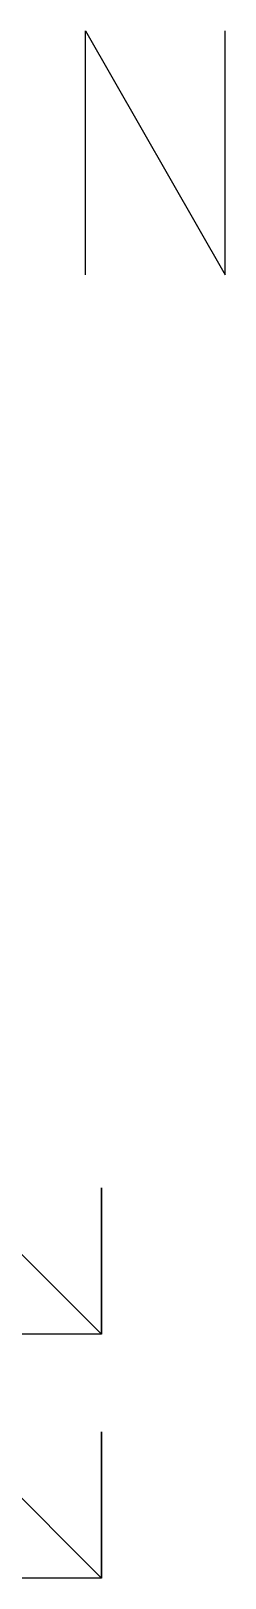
# Model space of a CAD drawing. Extents: x 0.4 to 16.1, y -11.3 to -0.4.
# Drawn here: x 1.8755 to 1.9153, y -1.93 to -1.6128 of the extents above; entities that cross this region are included whole.
import ezdxf

# ---------------------------------------------------------------- set-up
doc = ezdxf.new("R2010")
doc.units = 0
doc.header["$MEASUREMENT"] = 0
doc.layers.add('CYAN2', color=4, linetype='CONTINUOUS')
doc.layers.add('RED2', color=1, linetype='CONTINUOUS')

msp = doc.modelspace()

# ---------------------------------------------------------------- linework, layer by layer
at = {"layer": 'CYAN2', "linetype": 'CONTINUOUS'}
for p, q in [((1.88675, -1.6628), (1.88675, -1.6128)), ((1.88675, -1.6128), (1.91532, -1.6628)), ((1.88675, -1.6628), (1.88675, -1.6128)), ((1.88675, -1.6128), (1.91532, -1.6628)), ((1.91532, -1.6628), (1.91532, -1.6128)), ((1.91532, -1.6628), (1.91532, -1.6128))]:
    msp.add_line(p, q, dxfattribs=at)
at = {"layer": 'RED2', "linetype": 'CONTINUOUS'}
for p, q in [((1.83, -1.82), (1.89, -1.88)), ((1.89, -1.88), (1.89, -1.85)), ((1.89, -1.85), (1.89, -1.88)), ((1.83, -1.87), (1.89, -1.93)), ((1.89, -1.88), (1.86, -1.88)), ((1.89, -1.93), (1.89, -1.9)), ((1.89, -1.9), (1.89, -1.93)), ((1.89, -1.93), (1.86, -1.93))]:
    msp.add_line(p, q, dxfattribs=at)

doc.saveas('drawing.dxf')
